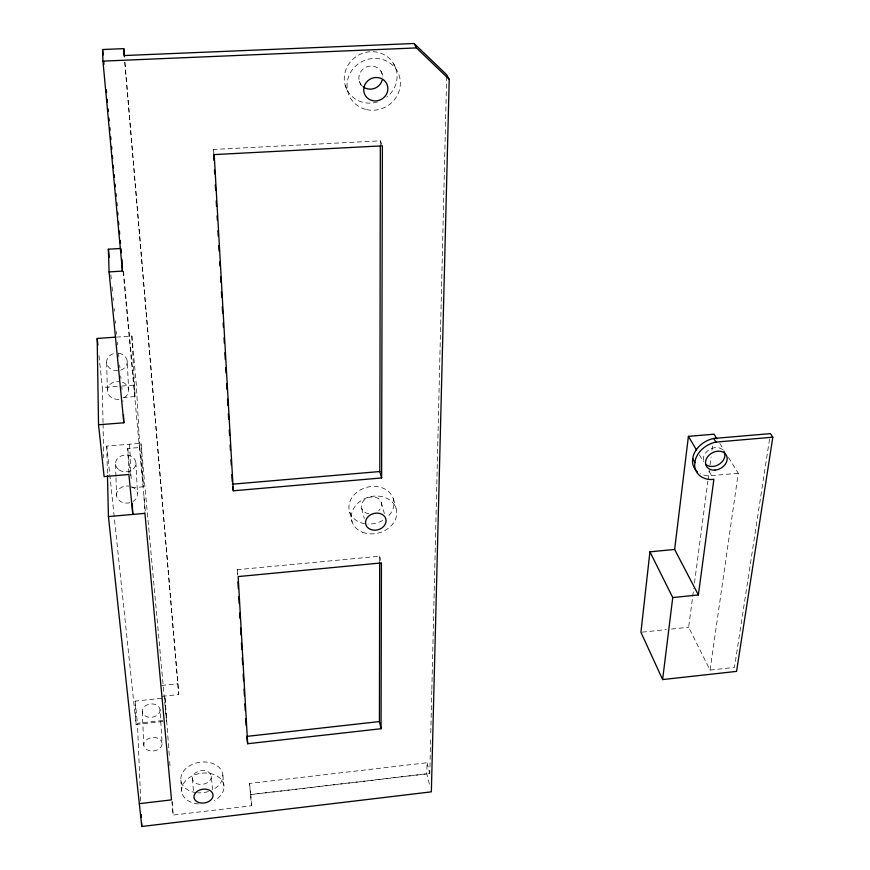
<?xml version="1.0" encoding="UTF-8"?>
<svg xmlns="http://www.w3.org/2000/svg" width="870" height="870" viewBox="0 0 870 870"><rect width="100%" height="100%" fill="white"/><g stroke="black" fill="none" stroke-linecap="round" stroke-linejoin="round"><path stroke-width="0.65" stroke-dasharray="4.35 3.26" d="M379.679 561.639L379.69 556.213L237.249 569.698L237.553 575.113M380.331 144.909L380.342 140.842L213.291 149.444L213.52 153.511M429.41 784.153L426.811 773.898L427.072 762.751L249.505 783.457L251.484 805.772L173.141 815.092L171.901 801.705M251.484 805.772L250.854 794.495L429.791 773.419L430.65 738.151M430.78 732.725L431.803 690.671M431.835 689.312L446.669 76.147M769.569 439.002L734.487 667.388L710.04 670.085L688.638 627.259L693.76 588.37M694.467 583.009L707.886 481.11M708.06 479.772L709.3 470.387M710.007 465.026L711.062 456.978M711.943 450.279L712.65 444.907M710.04 670.085L738.249 473.236L728.288 457.152M250.147 794.701L426.811 773.898M140.712 801.031L137.449 723.274L164.321 720.338M136.09 724.46L135.133 701.111L164.985 697.925L166.464 721.132L140.962 443.298L106.771 446.06L136.09 724.46L165.148 721.284M162.135 696.326L178.774 694.554L124.899 62.194M642.256 632.142L666.105 629.63M671.412 629.075L688.638 627.259M161.461 685.484L177.969 683.744M738.249 473.236L708.996 475.857A22.718 17.617 -29.1 0 1 700.274 473.726M131.577 487.809L143.419 486.798L140.962 443.298M128.836 473.215L127.749 448.463L139.787 447.484L136.329 384.964L131.848 336.027L117.189 337.06M103.03 422.602L102.323 387.509L120.636 386.139M121.941 386.041L136.329 384.964M131.848 336.027L135.089 396.579L122.8 397.514L122.964 401.505M719.762 443.374L724.025 450.268M699.36 454.836L703.46 461.752M708.941 470.996L712.769 477.456M393.642 63.717L396.894 70.524M381.038 71.373L384.181 78.3M359.277 81.127L362.192 88.153M380.342 140.842L381.876 144.583M345.26 85.423L348 92.437M393.251 498.597L396.024 508.254M381.288 502.327L384.377 513.583M379.69 556.213L380.853 560.682M427.072 762.751L429.791 773.419M361.702 508.439L364.28 518.498M349.729 512.18L352.111 521.967M213.291 149.444L213.976 153.294M237.249 569.698L238.162 576.582M249.505 783.457L250.854 794.495M98.995 355.689L102.323 387.509M135.133 701.111L137.449 723.274M222.818 775.094L223.96 786.154M110.881 274.833L111.273 278.878M112.056 286.969L112.447 291.015M113.111 297.747L113.372 300.444M114.155 308.535L114.416 311.232M115.329 320.671L115.601 323.368M116.384 331.459L116.645 334.156M117.428 342.236L117.689 344.933M118.483 353.024L118.875 357.07M119.658 365.161L119.919 367.858M120.702 375.949L120.973 378.646M121.756 386.726L122.017 389.423M127.749 448.463L130.435 476.01M211.312 776.421A9.505 6.884 -8.9 0 1 197.599 783.979A9.505 6.884 -8.9 0 1 196.718 772.082A9.505 6.884 -8.9 0 1 211.312 776.421L212.574 789.699M123.507 271.32L135.089 396.579M139.787 447.484L143.419 486.798M123.148 271.603L145.475 512.8M164.985 697.925L169.345 756.193M124.769 62.314L178.774 694.554M192.433 778.606L193.618 793.255M180.862 779.944L181.667 791.091M169.683 761.544L170.031 766.905M172.282 801.705L173.141 815.092M160.069 709.681A8.961 6.677 -6.9 0 1 147.248 716.847A8.961 6.677 -6.9 0 1 146.16 705.342A8.961 6.677 -6.9 0 1 160.069 709.681L162.081 743.263A9.2 6.742 -7.2 0 1 148.922 750.571A9.2 6.742 -7.2 0 1 147.813 738.934A9.2 6.742 -7.2 0 1 162.081 743.263M143.974 496.607L144.931 513.354M135.916 462.601L137.493 493.671M118.809 353.231A10.342 8.852 -0.1 0 1 127.259 361.202L128.608 389.608M142.256 711.606L143.8 745.296M129.586 444.211L131.152 478.565M115.558 464.286L115.938 476.488M115.982 477.847L116.536 495.476A10.516 8.569 -3.4 0 0 130.543 502.555M106.662 362.714L107.38 391.206M106.771 446.06L107.445 474.531M103.051 423.951L103.737 457.696M198.567 803.956A21.304 15.334 -9 0 1 183.875 783.022A21.304 15.334 -9 0 1 216.902 775.942A21.304 15.334 -9 0 1 214.379 800.563M196.315 792.657A21.13 15.29 -8.9 0 1 183.472 771.288A21.13 15.29 -8.9 0 1 216.151 765.111A21.13 15.29 -8.9 0 1 213.324 789.438M208.419 791.526A21.13 15.29 -8.9 0 1 197.631 792.787M364.617 523.697A22.805 18.509 -15.1 0 1 351.328 498.575A22.805 18.509 -15.1 0 1 384.681 488.918A22.805 18.509 -15.1 0 1 387.346 517.128M382.713 520.477A22.805 18.509 -15.1 0 1 368.032 524.066M377.569 101.91A26.731 25.382 -29.8 0 1 344.498 75.201A26.731 25.382 -29.8 0 1 383.887 54.582A26.731 25.382 -29.8 0 1 386.726 97.114M362.388 86.163A12.028 11.419 -29.8 0 1 366.172 67.099A12.028 11.419 -29.8 0 1 382.615 77.093M368.902 513.735A10.266 8.33 -15.1 0 1 362.29 502.621A10.266 8.33 -15.1 0 1 377.297 497.934A10.266 8.33 -15.1 0 1 378.657 510.69M127.259 361.202A10.342 8.852 -0.1 0 1 120.462 370.261M117.841 370.75A10.342 8.852 -0.1 0 1 106.869 363.834A10.342 8.852 -0.1 0 1 113.459 353.611M122.55 382.202A10.647 9.015 -0.9 0 1 124.062 397.753M118.885 399.352A10.647 9.015 -0.9 0 1 107.347 390.38A10.647 9.015 -0.9 0 1 118.983 381.386M131.544 486.721A10.516 8.569 -3.4 0 1 132.98 501.49M116.526 495.443A10.516 8.569 -3.4 0 1 128.923 486.08M703.449 460.393A11.364 8.809 -29.1 0 1 709.855 449.322A11.364 8.809 -29.1 0 1 722.633 449.703M362.518 532.233A23.011 18.596 -15.2 0 0 396.753 513.061A23.011 18.596 -15.2 0 0 362.79 499.608A23.011 18.596 -15.2 0 0 362.518 532.233M366.564 109.609A27.003 25.589 -29.4 0 0 399.515 76.68A27.003 25.589 -29.4 0 0 354.993 66.696A27.003 25.589 -29.4 0 0 366.564 109.609M119.092 469.93A10.212 8.428 -2.8 0 0 135.774 464.797A10.212 8.428 -2.8 0 0 122.333 455.532A10.212 8.428 -2.8 0 0 119.092 469.93"/><path stroke-width="1.3" d="M379.429 721.567L246.743 736.401L247.656 743.73L381.06 728.723L379.429 721.567L379.679 562.999M232.747 486.83L233.29 490.789L381.625 477.956L379.82 471.529L380.331 146.258M381.06 728.723L381.43 562.923L238.162 576.582L247.656 743.73M381.625 477.956L382.387 145.834L214.205 154.588L233.29 490.789M120.093 248.505L108.391 249.211L109.087 271.929L122.442 271.081L102.954 61.128L102.595 49.514L123.747 48.655L124.192 55.549L414.109 43.5L446.701 74.787L449.224 79.355L431.357 791.841L141.777 826.5L108.424 516.573L107.467 475.89M649.933 551.83L672.749 597.559L698.371 594.939L674.631 549.438L649.933 551.83L640.929 632.283L662.614 679.568L736.564 671.39L772.81 437.197L770.396 433.63L713.715 438.469A22.718 17.617 -29.1 0 0 693.086 456.532L692.498 461.459A22.718 17.617 -29.1 0 0 697.316 471.714M674.631 549.438L688.409 436.359L714.063 434.184L716.913 438.784M662.614 679.568L672.749 597.559M698.371 594.939L713.868 479.294L711.171 479.555A22.805 17.65 -29.1 0 1 694.641 465.135L695.239 460.197A22.805 17.65 -29.1 0 1 715.945 442.09L772.81 437.197M139.32 803.652L171.52 799.878L144.931 513.354L108.424 516.573M232.377 484.188L379.82 471.529M132.305 503.773L132.795 514.42L128.89 474.509L104.117 476.597L98.538 424.777L123.834 422.787L123.507 414.805M98.538 424.777L97.19 338.452L115.851 337.147M102.954 61.128L416.436 47.915L449.224 79.355M713.715 438.469L715.945 442.09M688.409 436.359L696.62 450.214M692.803 458.914L694.945 462.579M414.109 43.5L416.436 47.915M97.19 338.452L97.886 345.085M108.391 249.211L109.174 257.302M109.087 271.929L123.834 422.787M102.595 49.514L103.095 54.897M103.715 61.629L103.965 64.326M106.336 89.893L106.586 92.59M107.206 99.31L107.456 102.007M108.076 108.739L108.326 111.425M108.946 118.157L109.196 120.843M109.816 127.575L110.066 130.272M110.697 137.003L110.947 139.689M111.567 146.421L111.817 149.107M112.437 155.839L112.687 158.536M113.307 165.256L113.557 167.953M114.177 174.685L114.427 177.371M115.057 184.103L115.297 186.8M115.927 193.521L116.178 196.218M116.797 202.949L117.048 205.635M117.667 212.367L117.918 215.053M118.537 221.785L118.788 224.482M119.407 231.202L119.658 233.899M120.288 240.631L120.538 243.317M121.028 248.7L121.408 252.746M123.747 48.655L124.443 56.778M213.607 154.86L213.911 160.287M214.455 169.77L214.683 173.837M215.303 184.679L215.608 190.095M216.228 200.937L216.532 206.364M217.076 215.847L217.304 219.914M217.924 230.757L218.239 236.172M218.772 245.666L219.088 251.082M219.708 261.924L219.936 265.992M220.556 276.834L220.86 282.261M221.404 291.744L221.709 297.159M222.252 306.653L222.644 313.428M223.177 322.911L223.416 326.979M224.025 337.821L224.34 343.237M224.884 352.731L225.265 359.506M225.732 367.64L226.037 373.056M226.657 383.898L226.961 389.314M227.505 398.808L227.896 405.583M228.353 413.718L228.669 419.133M229.278 429.976L229.593 435.391M230.137 444.885L230.441 450.301M230.985 459.795L231.289 465.211M231.833 474.694L232.214 481.48M237.945 581.889L238.326 588.664M238.793 596.798L239.174 603.573M239.718 613.067L240.022 618.483M240.566 627.977L240.957 634.752M241.414 642.886L241.806 649.662M242.262 657.785L242.654 664.571M243.198 674.054L243.578 680.829M244.046 688.964L244.426 695.739M244.894 703.873L245.275 710.649M245.742 718.783L246.134 725.558M121.898 259.38L122.442 271.081M141.266 814.44L141.386 817.115M141.603 822.476L141.777 826.5M382.213 80.094A12.028 11.419 -29.8 0 1 363.149 86.804M724.079 451.519A11.364 8.809 -29.1 0 1 719.675 463.928A11.364 8.809 -29.1 0 1 705.679 464.362M364.117 86.761L363.714 89.817A12.234 11.571 -29.1 0 0 374.763 100.931A12.234 11.571 -29.1 0 0 387.694 90.698A12.234 11.571 -29.1 0 0 378.95 77.756L375.807 77.495A12.234 11.571 -29.1 0 0 364.117 86.761M195.5 800.541L194.412 798.997A9.635 6.917 -9.1 0 1 204.602 789.112A9.635 6.917 -9.1 0 1 211.66 799.117A9.635 6.917 -9.1 0 1 195.5 800.541M370.631 529.471A10.418 8.395 -15.2 0 0 386.095 520.749A10.418 8.395 -15.2 0 0 370.696 514.746A10.418 8.395 -15.2 0 0 370.631 529.471M715.042 470.115A11.397 8.82 -29.1 0 0 726.33 455.151A11.397 8.82 -29.1 0 0 707.68 456.728A11.397 8.82 -29.1 0 0 715.042 470.115"/></g></svg>
